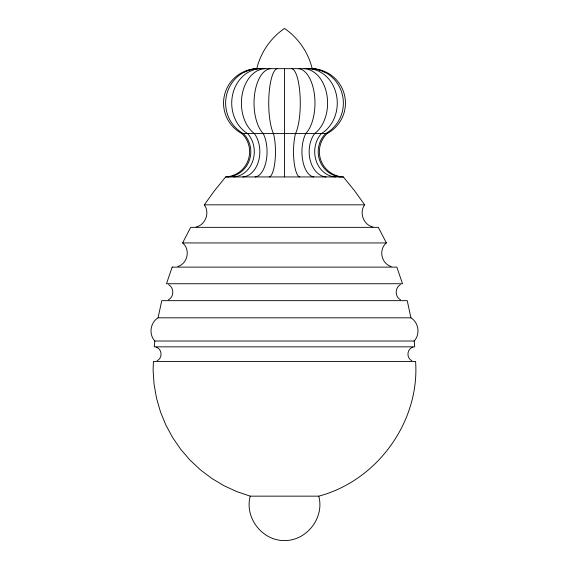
<?xml version="1.0" encoding="UTF-8"?>
<svg xmlns="http://www.w3.org/2000/svg" width="569" height="569" viewBox="0 0 569 569"><rect width="100%" height="100%" fill="white"/><g stroke="black" fill="none" stroke-linecap="round" stroke-linejoin="round"><path stroke-width="0.85" d="M154.832 341.016L154.277 346.841L414.723 346.841L414.168 341.016C420.399 334.344 418.748 322.538 410.932 317.829L158.068 317.829C150.252 322.538 148.601 334.344 154.832 341.016L414.168 341.016M250.253 496.154C244.257 517.562 262.273 540.913 284.5 540.55C306.727 540.913 324.743 517.562 318.747 496.154L250.253 496.154L236.796 491.616L223.894 485.663L211.711 478.365L200.373 469.816L190.01 460.101L180.75 449.332L172.684 437.639L165.92 425.157L160.522 412.02L156.56 398.378L154.078 384.395L153.097 370.227L153.41 361.45L415.59 361.45C419.894 421.785 377.126 480.748 318.747 496.154M158.068 317.829L161.767 300.66L407.233 300.66L410.932 317.829M196.163 226.988C205.551 224.826 210.068 212.564 204.328 204.826L214.584 190.565L225.665 176.938A25.242 25.242 0 0 0 241.939 133.587A34.46 34.46 0 0 1 256.797 68.664C260.659 52.448 270.723 37.831 284.5 28.45C298.277 37.831 308.341 52.448 312.203 68.664A34.46 34.46 0 0 1 327.061 133.587A25.242 25.242 0 0 0 343.335 176.938L354.416 190.565L364.672 204.826C358.932 212.564 363.449 224.826 372.837 226.988M177.898 266.477C187.763 263.589 190.601 249.407 182.613 242.942L190.665 227.344L378.335 227.344L386.387 242.942C378.399 249.407 381.237 263.589 391.102 266.477M400.42 284.628C394.73 287.758 394.808 296.819 400.555 299.842M168.445 299.842C174.192 296.819 174.27 287.758 168.58 284.628M157.122 360.689C162.819 358.107 162.165 348.946 156.155 347.204M412.845 347.204C406.835 348.946 406.181 358.107 411.878 360.689M256.797 68.664L312.203 68.664M241.939 133.587L327.061 133.587M225.665 176.938L343.335 176.938M204.328 204.826L364.672 204.826M182.613 242.942L386.387 242.942M284.5 68.664L284.5 176.938M244.499 72.043A34.46 33.287 90 0 1 249.784 69.966M250.559 69.745A34.46 33.287 90 0 1 256.939 68.707M227.671 176.938A25.242 24.382 -90 0 0 249.258 160.6A25.242 24.382 -90 0 0 243.39 133.587A34.46 33.287 -90 0 1 226.469 95.414A34.46 33.287 -90 0 1 257.743 68.664M277.331 68.664A34.46 8.919 -90 0 0 268.952 95.414A34.46 8.919 -90 0 0 273.483 133.587A25.242 6.536 -90 0 1 275.055 160.6A25.242 6.536 -90 0 1 269.272 176.938M270.652 68.664A34.46 17.234 -90 0 0 254.464 95.414A34.46 17.234 -90 0 0 263.219 133.587A25.242 12.618 -90 0 1 266.256 160.6A25.242 12.618 -90 0 1 255.083 176.938M312.061 68.707A34.46 33.287 90 0 1 318.441 69.745M319.216 69.966A34.46 33.287 90 0 1 324.501 72.043M339.764 176.803A25.242 24.382 -90 0 1 337.438 176.404M264.912 68.664A34.46 24.367 -90 0 0 242.017 95.414A34.46 24.367 -90 0 0 254.407 133.587A25.242 17.845 -90 0 1 258.703 160.6A25.242 17.845 -90 0 1 242.899 176.938M299.728 176.938A25.242 6.536 -90 0 1 293.945 160.6A25.242 6.536 -90 0 1 295.517 133.587A34.46 8.919 -90 0 0 300.048 95.414A34.46 8.919 -90 0 0 291.669 68.664M313.917 176.938A25.242 12.618 -90 0 1 302.744 160.6A25.242 12.618 -90 0 1 305.781 133.587A34.46 17.234 90 0 0 314.536 95.414A34.46 17.234 90 0 0 298.348 68.664M233.546 176.938A25.242 21.857 -90 0 0 252.906 160.6A25.242 21.857 -90 0 0 247.643 133.587A34.46 29.844 90 0 1 232.472 95.414A34.46 29.844 90 0 1 260.51 68.664M326.101 176.938A25.242 17.845 -90 0 1 310.297 160.6A25.242 17.845 -90 0 1 314.593 133.587A34.46 24.367 90 0 0 326.983 95.414A34.46 24.367 90 0 0 304.088 68.664M335.454 176.938A25.242 21.857 -90 0 1 316.094 160.6A25.242 21.857 -90 0 1 321.357 133.587A34.46 29.844 -90 0 0 336.528 95.414A34.46 29.844 -90 0 0 308.49 68.664M341.329 176.938A25.242 24.382 90 0 1 319.742 160.6A25.242 24.382 90 0 1 325.61 133.587A34.46 33.287 -90 0 0 342.531 95.414A34.46 33.287 -90 0 0 311.257 68.664M172.158 267.117L166.475 283.732L402.525 283.732L396.842 267.117L172.158 267.117"/></g></svg>
